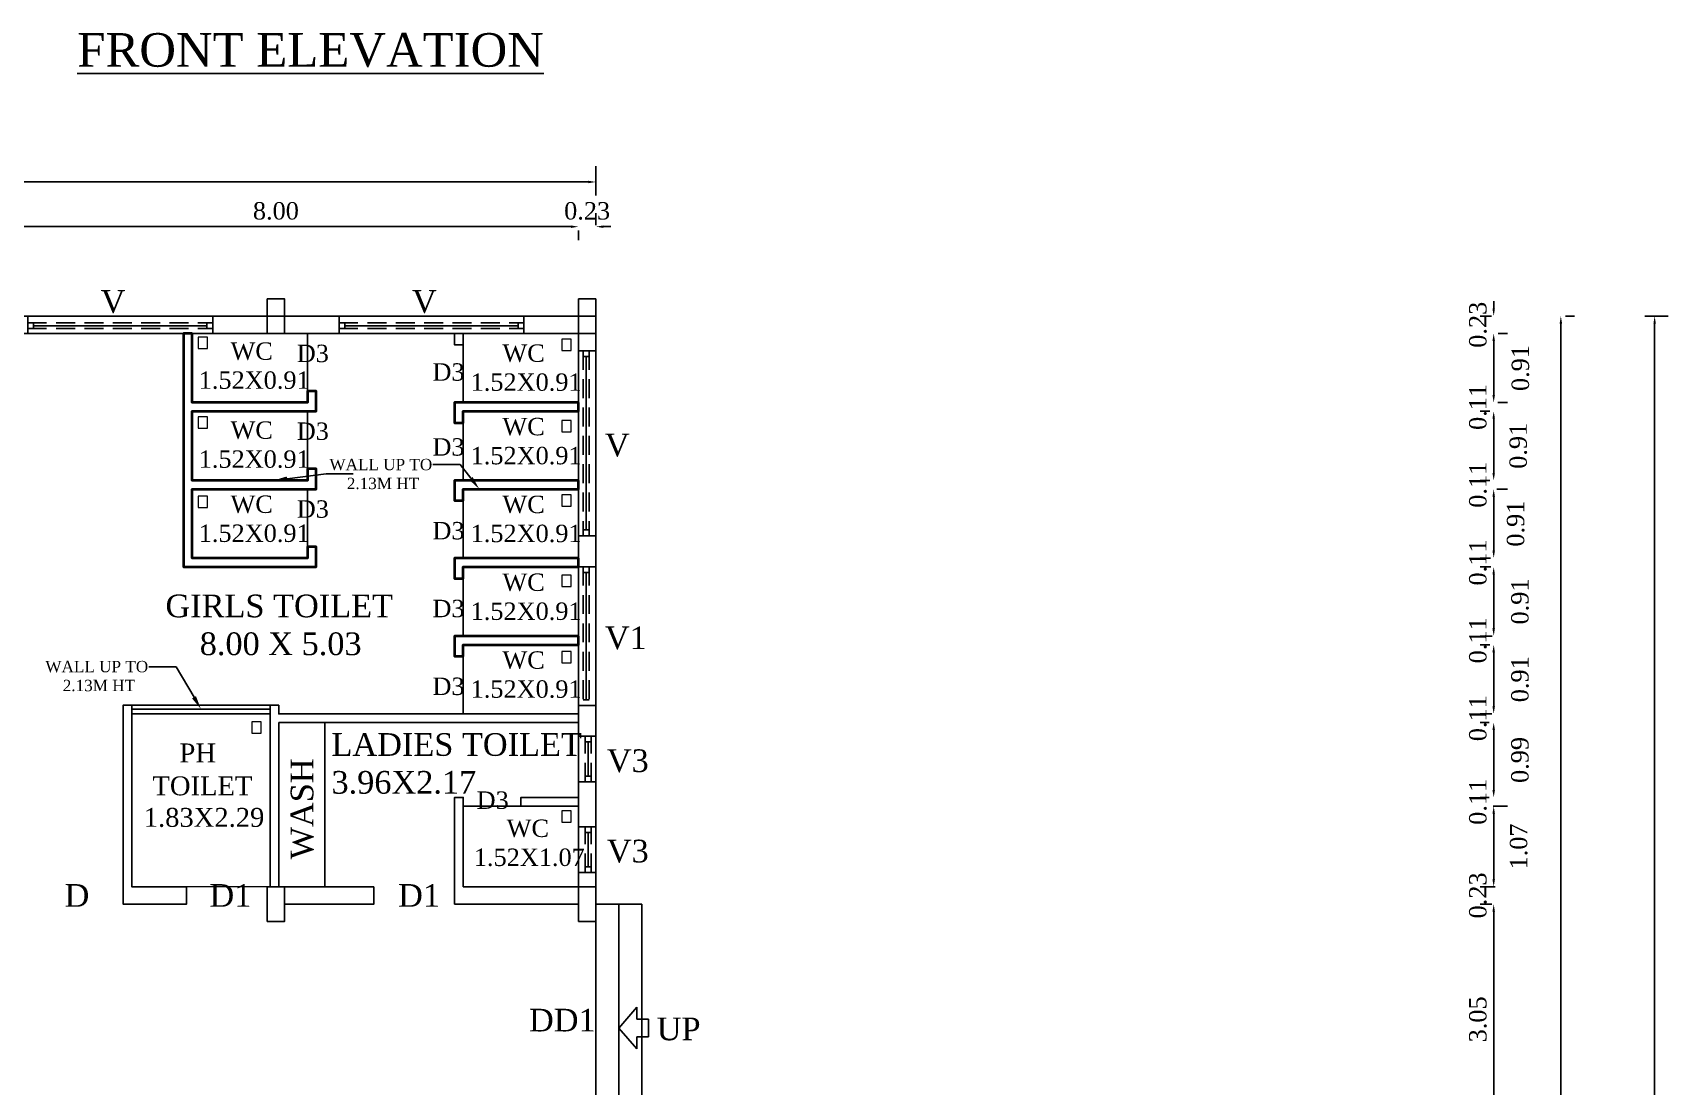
# Model space of a CAD drawing. Header units: metres. Extents: x 3616 to 3987, y 1122 to 1251.
# Drawn here: x 3806.45 to 3828.07, y 1194.99 to 1208.92 of the extents above; entities that cross this region are included whole.
import ezdxf
from ezdxf import colors
from ezdxf.entities.mleader import LeaderData, LeaderLine
from ezdxf.math import Vec2, Vec3

# ---------------------------------------------------------------- set-up
doc = ezdxf.new("R2010")
doc.units = ezdxf.units.M
doc.linetypes.add('DASHED2', pattern=[0.375, 0.25, -0.125])
doc.layers.add('BLK_1_FLR_0_BLT_UP_AREA', color=26, linetype='Continuous')
doc.layers.add('BLK_1_FLR_0_WATER_CLOSET', color=213, linetype='Continuous')
doc.layers.add('BLK_1_FLR_0_SP_WC', color=233, linetype='Continuous', lineweight=5)
doc.layers.add('BLK_1_FLR_0_WASH', color=243, linetype='Continuous', lineweight=5)
doc.styles.add('ANAND', font='times.ttf')
doc.styles.get("Standard").update_dxf_attribs({"font": 'arial.ttf'})
doc.dimstyles.new('V1', dxfattribs={"dimtxt": 0.23, "dimasz": 0.1, "dimexe": 0.18, "dimexo": 0.0625, "dimgap": 0.09, "dimtad": 1, "dimzin": 0, "dimdsep": 46, "dimtxsty": 'ANAND', "dimcen": 0.09, "dimadec": 0, "dimazin": 0, "dimtfac": 1, "dimtix": 1, "dimtofl": 0, "dimtmove": 2, "dimatfit": 0, "dimfxl": 0, "dimtolj": 1, "dimtzin": 0, "dimarcsym": 0})

# ---------------------------------------------------------------- blocks, each defined once
blk = doc.blocks.new('*D43')
at = {"color": 0, "lineweight": -2}
for p, q in [((3805.666, 1206.375), (3805.666, 1206.537)), ((3805.766, 1206.357), (3813.567, 1206.357)), ((3813.667, 1206.304), (3813.667, 1206.177))]:
    blk.add_line(p, q, dxfattribs=at)
at = {"color": 0}
for points in [[(3805.766, 1206.373), (3805.766, 1206.34), (3805.666, 1206.357)], [(3813.567, 1206.373), (3813.567, 1206.34), (3813.667, 1206.357)]]:
    blk.add_solid(points, dxfattribs=at)
at = {"layer": 'Defpoints', "color": 0}
for p in [(3813.667, 1206.366), (3813.667, 1206.357), (3805.666, 1206.312)]:
    blk.add_point(p, dxfattribs=at)
at = {"color": 0, "insert": (3809.667, 1206.564), "char_height": 0.23, "attachment_point": 5, "style": 'ANAND'}
blk.add_mtext('\\A1;8.00', dxfattribs=at)
blk = doc.blocks.new('*D44')
at = {"color": 0, "lineweight": -2}
for p, q in [((3813.567, 1206.357), (3813.467, 1206.357)), ((3813.896, 1206.375), (3813.896, 1206.537)), ((3813.996, 1206.357), (3814.096, 1206.357)), ((3813.667, 1206.304), (3813.667, 1206.177))]:
    blk.add_line(p, q, dxfattribs=at)
at = {"color": 0}
for points in [[(3813.567, 1206.373), (3813.567, 1206.34), (3813.667, 1206.357)], [(3813.996, 1206.373), (3813.996, 1206.34), (3813.896, 1206.357)]]:
    blk.add_solid(points, dxfattribs=at)
at = {"layer": 'Defpoints', "color": 0}
for p in [(3813.667, 1206.366), (3813.896, 1206.357), (3813.896, 1206.312)]:
    blk.add_point(p, dxfattribs=at)
at = {"color": 0, "insert": (3813.781, 1206.564), "char_height": 0.23, "attachment_point": 5, "style": 'ANAND'}
blk.add_mtext('\\A1;0.23', dxfattribs=at)
blk = doc.blocks.new('*D45')
at = {"color": 0, "lineweight": -2}
for p, q in [((3785.778, 1207.155), (3785.778, 1206.768)), ((3813.896, 1207.155), (3813.896, 1206.768)), ((3785.878, 1206.948), (3813.796, 1206.948))]:
    blk.add_line(p, q, dxfattribs=at)
at = {"color": 0}
for points in [[(3785.878, 1206.964), (3785.878, 1206.931), (3785.778, 1206.948)], [(3813.796, 1206.964), (3813.796, 1206.931), (3813.896, 1206.948)]]:
    blk.add_solid(points, dxfattribs=at)
at = {"layer": 'Defpoints', "color": 0}
for p in [(3785.778, 1207.217), (3813.896, 1207.217), (3813.896, 1206.948)]:
    blk.add_point(p, dxfattribs=at)
at = {"color": 0, "insert": (3799.837, 1207.155), "char_height": 0.23, "attachment_point": 5, "style": 'ANAND'}
blk.add_mtext('\\A1;28.12', dxfattribs=at)
blk = doc.blocks.new('ARROW')
for p, q in [((-10.5, 6), (0, 15)), ((0, 15), (10.5, 6)), ((-4.5, 6), (-10.5, 6)), ((-4.5, 0), (-4.5, 6)), ((-4.5, 0), (4.5, 0)), ((4.5, 6), (10.5, 6)), ((4.5, 6), (4.5, 0)), ((4.5, 0), (4.5, 6))]:
    blk.add_line(p, q)
blk = doc.blocks.new('*D101')
at = {"color": 0, "lineweight": -2}
for p, q in [((3825.741, 1197.402), (3825.584, 1197.402)), ((3825.764, 1194.454), (3825.764, 1197.302)), ((3825.714, 1194.354), (3825.584, 1194.354))]:
    blk.add_line(p, q, dxfattribs=at)
at = {"color": 0}
for points in [[(3825.747, 1197.302), (3825.78, 1197.302), (3825.764, 1197.402)], [(3825.747, 1194.454), (3825.78, 1194.454), (3825.764, 1194.354)]]:
    blk.add_solid(points, dxfattribs=at)
at = {"layer": 'Defpoints', "color": 0}
for p in [(3825.764, 1197.402), (3825.804, 1197.402), (3825.776, 1194.354)]:
    blk.add_point(p, dxfattribs=at)
at = {"color": 0, "insert": (3825.556, 1195.878), "char_height": 0.23, "attachment_point": 5, "rotation": 90, "style": 'ANAND'}
blk.add_mtext('\\A1;3.05', dxfattribs=at)
blk = doc.blocks.new('*D102')
at = {"color": 0, "lineweight": -2}
for p, q in [((3825.764, 1197.73), (3825.764, 1197.83)), ((3825.783, 1197.63), (3825.584, 1197.63)), ((3825.741, 1197.402), (3825.584, 1197.402)), ((3825.764, 1197.302), (3825.764, 1197.202))]:
    blk.add_line(p, q, dxfattribs=at)
at = {"color": 0}
for points in [[(3825.747, 1197.73), (3825.78, 1197.73), (3825.764, 1197.63)], [(3825.747, 1197.302), (3825.78, 1197.302), (3825.764, 1197.402)]]:
    blk.add_solid(points, dxfattribs=at)
at = {"layer": 'Defpoints', "color": 0}
for p in [(3825.764, 1197.63), (3825.846, 1197.63), (3825.804, 1197.402)]:
    blk.add_point(p, dxfattribs=at)
at = {"color": 0, "insert": (3825.556, 1197.516), "char_height": 0.23, "attachment_point": 5, "rotation": 90, "style": 'ANAND'}
blk.add_mtext('\\A1;0.23', dxfattribs=at)
blk = doc.blocks.new('*D103')
at = {"color": 0, "lineweight": -2}
for p, q in [((3825.758, 1198.697), (3825.944, 1198.697)), ((3825.764, 1197.73), (3825.764, 1198.597)), ((3825.783, 1197.63), (3825.584, 1197.63))]:
    blk.add_line(p, q, dxfattribs=at)
at = {"color": 0}
for points in [[(3825.747, 1198.597), (3825.78, 1198.597), (3825.764, 1198.697)], [(3825.747, 1197.73), (3825.78, 1197.73), (3825.764, 1197.63)]]:
    blk.add_solid(points, dxfattribs=at)
at = {"layer": 'Defpoints', "color": 0}
for p in [(3825.695, 1198.697), (3825.764, 1198.697), (3825.846, 1197.63)]:
    blk.add_point(p, dxfattribs=at)
at = {"color": 0, "insert": (3826.095, 1198.164), "char_height": 0.23, "attachment_point": 5, "rotation": 90, "style": 'ANAND'}
blk.add_mtext('\\A1;1.07', dxfattribs=at)
blk = doc.blocks.new('*D104')
at = {"color": 0, "lineweight": -2}
for p, q in [((3825.764, 1198.911), (3825.764, 1199.011)), ((3825.703, 1198.811), (3825.584, 1198.811)), ((3825.758, 1198.697), (3825.944, 1198.697)), ((3825.764, 1198.597), (3825.764, 1198.497))]:
    blk.add_line(p, q, dxfattribs=at)
at = {"color": 0}
for points in [[(3825.747, 1198.911), (3825.78, 1198.911), (3825.764, 1198.811)], [(3825.747, 1198.597), (3825.78, 1198.597), (3825.764, 1198.697)]]:
    blk.add_solid(points, dxfattribs=at)
at = {"layer": 'Defpoints', "color": 0}
for p in [(3825.764, 1198.811), (3825.766, 1198.811), (3825.695, 1198.697)]:
    blk.add_point(p, dxfattribs=at)
at = {"color": 0, "insert": (3825.556, 1198.754), "char_height": 0.23, "attachment_point": 5, "rotation": 90, "style": 'ANAND'}
blk.add_mtext('\\A1;0.11', dxfattribs=at)
blk = doc.blocks.new('*D105')
at = {"color": 0, "lineweight": -2}
for p, q in [((3825.703, 1199.802), (3825.584, 1199.802)), ((3825.764, 1198.911), (3825.764, 1199.702)), ((3825.703, 1198.811), (3825.584, 1198.811))]:
    blk.add_line(p, q, dxfattribs=at)
at = {"color": 0}
for points in [[(3825.747, 1199.702), (3825.78, 1199.702), (3825.764, 1199.802)], [(3825.747, 1198.911), (3825.78, 1198.911), (3825.764, 1198.811)]]:
    blk.add_solid(points, dxfattribs=at)
at = {"layer": 'Defpoints', "color": 0}
for p in [(3825.764, 1199.802), (3825.766, 1199.802), (3825.766, 1198.811)]:
    blk.add_point(p, dxfattribs=at)
at = {"color": 0, "insert": (3826.112, 1199.307), "char_height": 0.23, "attachment_point": 5, "rotation": 90, "style": 'ANAND'}
blk.add_mtext('\\A1;0.99', dxfattribs=at)
blk = doc.blocks.new('*D106')
at = {"color": 0, "lineweight": -2}
for p, q in [((3825.764, 1200.016), (3825.764, 1200.116)), ((3825.739, 1199.916), (3825.584, 1199.916)), ((3825.703, 1199.802), (3825.584, 1199.802)), ((3825.764, 1199.702), (3825.764, 1199.602))]:
    blk.add_line(p, q, dxfattribs=at)
at = {"color": 0}
for points in [[(3825.747, 1200.016), (3825.78, 1200.016), (3825.764, 1199.916)], [(3825.747, 1199.702), (3825.78, 1199.702), (3825.764, 1199.802)]]:
    blk.add_solid(points, dxfattribs=at)
at = {"layer": 'Defpoints', "color": 0}
for p in [(3825.764, 1199.916), (3825.801, 1199.916), (3825.766, 1199.802)]:
    blk.add_point(p, dxfattribs=at)
at = {"color": 0, "insert": (3825.556, 1199.859), "char_height": 0.23, "attachment_point": 5, "rotation": 90, "style": 'ANAND'}
blk.add_mtext('\\A1;0.11', dxfattribs=at)
blk = doc.blocks.new('*D107')
at = {"color": 0, "lineweight": -2}
for p, q in [((3825.711, 1200.831), (3825.584, 1200.831)), ((3825.764, 1200.016), (3825.764, 1200.731)), ((3825.739, 1199.916), (3825.584, 1199.916))]:
    blk.add_line(p, q, dxfattribs=at)
at = {"color": 0}
for points in [[(3825.747, 1200.731), (3825.78, 1200.731), (3825.764, 1200.831)], [(3825.747, 1200.016), (3825.78, 1200.016), (3825.764, 1199.916)]]:
    blk.add_solid(points, dxfattribs=at)
at = {"layer": 'Defpoints', "color": 0}
for p in [(3825.764, 1200.831), (3825.773, 1200.831), (3825.801, 1199.916)]:
    blk.add_point(p, dxfattribs=at)
at = {"color": 0, "insert": (3826.112, 1200.374), "char_height": 0.23, "attachment_point": 5, "rotation": 90, "style": 'ANAND'}
blk.add_mtext('\\A1;0.91', dxfattribs=at)
blk = doc.blocks.new('*D108')
at = {"color": 0, "lineweight": -2}
for p, q in [((3825.764, 1201.045), (3825.764, 1201.145)), ((3825.744, 1200.945), (3825.584, 1200.945)), ((3825.711, 1200.831), (3825.584, 1200.831)), ((3825.764, 1200.731), (3825.764, 1200.631))]:
    blk.add_line(p, q, dxfattribs=at)
at = {"color": 0}
for points in [[(3825.747, 1201.045), (3825.78, 1201.045), (3825.764, 1200.945)], [(3825.747, 1200.731), (3825.78, 1200.731), (3825.764, 1200.831)]]:
    blk.add_solid(points, dxfattribs=at)
at = {"layer": 'Defpoints', "color": 0}
for p in [(3825.764, 1200.945), (3825.807, 1200.945), (3825.773, 1200.831)]:
    blk.add_point(p, dxfattribs=at)
at = {"color": 0, "insert": (3825.556, 1200.888), "char_height": 0.23, "attachment_point": 5, "rotation": 90, "style": 'ANAND'}
blk.add_mtext('\\A1;0.11', dxfattribs=at)
blk = doc.blocks.new('*D109')
at = {"color": 0, "lineweight": -2}
for p, q in [((3825.728, 1201.859), (3825.584, 1201.859)), ((3825.764, 1201.045), (3825.764, 1201.759)), ((3825.744, 1200.945), (3825.584, 1200.945))]:
    blk.add_line(p, q, dxfattribs=at)
at = {"color": 0}
for points in [[(3825.747, 1201.759), (3825.78, 1201.759), (3825.764, 1201.859)], [(3825.747, 1201.045), (3825.78, 1201.045), (3825.764, 1200.945)]]:
    blk.add_solid(points, dxfattribs=at)
at = {"layer": 'Defpoints', "color": 0}
for p in [(3825.764, 1201.859), (3825.79, 1201.859), (3825.807, 1200.945)]:
    blk.add_point(p, dxfattribs=at)
at = {"color": 0, "insert": (3826.112, 1201.402), "char_height": 0.23, "attachment_point": 5, "rotation": 90, "style": 'ANAND'}
blk.add_mtext('\\A1;0.91', dxfattribs=at)
blk = doc.blocks.new('*D110')
at = {"color": 0, "lineweight": -2}
for p, q in [((3825.764, 1202.074), (3825.764, 1202.174)), ((3825.722, 1201.974), (3825.584, 1201.974)), ((3825.728, 1201.859), (3825.584, 1201.859)), ((3825.764, 1201.759), (3825.764, 1201.659))]:
    blk.add_line(p, q, dxfattribs=at)
at = {"color": 0}
for points in [[(3825.747, 1202.074), (3825.78, 1202.074), (3825.764, 1201.974)], [(3825.747, 1201.759), (3825.78, 1201.759), (3825.764, 1201.859)]]:
    blk.add_solid(points, dxfattribs=at)
at = {"layer": 'Defpoints', "color": 0}
for p in [(3825.764, 1201.974), (3825.785, 1201.974), (3825.79, 1201.859)]:
    blk.add_point(p, dxfattribs=at)
at = {"color": 0, "insert": (3825.556, 1201.917), "char_height": 0.23, "attachment_point": 5, "rotation": 90, "style": 'ANAND'}
blk.add_mtext('\\A1;0.11', dxfattribs=at)
blk = doc.blocks.new('*D111')
at = {"color": 0, "lineweight": -2}
for p, q in [((3825.803, 1202.888), (3825.944, 1202.888)), ((3825.764, 1202.074), (3825.764, 1202.788)), ((3825.722, 1201.974), (3825.584, 1201.974))]:
    blk.add_line(p, q, dxfattribs=at)
at = {"color": 0}
for points in [[(3825.747, 1202.788), (3825.78, 1202.788), (3825.764, 1202.888)], [(3825.747, 1202.074), (3825.78, 1202.074), (3825.764, 1201.974)]]:
    blk.add_solid(points, dxfattribs=at)
at = {"layer": 'Defpoints', "color": 0}
for p in [(3825.74, 1202.888), (3825.764, 1202.888), (3825.785, 1201.974)]:
    blk.add_point(p, dxfattribs=at)
at = {"color": 0, "insert": (3826.055, 1202.431), "char_height": 0.23, "attachment_point": 5, "rotation": 90, "style": 'ANAND'}
blk.add_mtext('\\A1;0.91', dxfattribs=at)
blk = doc.blocks.new('*D112')
at = {"color": 0, "lineweight": -2}
for p, q in [((3825.764, 1203.102), (3825.764, 1203.202)), ((3825.711, 1203.002), (3825.584, 1203.002)), ((3825.803, 1202.888), (3825.944, 1202.888)), ((3825.764, 1202.788), (3825.764, 1202.688))]:
    blk.add_line(p, q, dxfattribs=at)
at = {"color": 0}
for points in [[(3825.747, 1203.102), (3825.78, 1203.102), (3825.764, 1203.002)], [(3825.747, 1202.788), (3825.78, 1202.788), (3825.764, 1202.888)]]:
    blk.add_solid(points, dxfattribs=at)
at = {"layer": 'Defpoints', "color": 0}
for p in [(3825.74, 1202.888), (3825.764, 1203.002), (3825.773, 1203.002)]:
    blk.add_point(p, dxfattribs=at)
at = {"color": 0, "insert": (3825.556, 1202.945), "char_height": 0.23, "attachment_point": 5, "rotation": 90, "style": 'ANAND'}
blk.add_mtext('\\A1;0.11', dxfattribs=at)
blk = doc.blocks.new('*D113')
at = {"color": 0, "lineweight": -2}
for p, q in [((3825.711, 1203.917), (3825.584, 1203.917)), ((3825.764, 1203.102), (3825.764, 1203.817)), ((3825.711, 1203.002), (3825.584, 1203.002))]:
    blk.add_line(p, q, dxfattribs=at)
at = {"color": 0}
for points in [[(3825.747, 1203.817), (3825.78, 1203.817), (3825.764, 1203.917)], [(3825.747, 1203.102), (3825.78, 1203.102), (3825.764, 1203.002)]]:
    blk.add_solid(points, dxfattribs=at)
at = {"layer": 'Defpoints', "color": 0}
for p in [(3825.764, 1203.917), (3825.774, 1203.917), (3825.773, 1203.002)]:
    blk.add_point(p, dxfattribs=at)
at = {"color": 0, "insert": (3826.089, 1203.46), "char_height": 0.23, "attachment_point": 5, "rotation": 90, "style": 'ANAND'}
blk.add_mtext('\\A1;0.91', dxfattribs=at)
blk = doc.blocks.new('*D114')
at = {"color": 0, "lineweight": -2}
for p, q in [((3825.764, 1204.131), (3825.764, 1204.231)), ((3825.819, 1204.031), (3825.944, 1204.031)), ((3825.711, 1203.917), (3825.584, 1203.917)), ((3825.764, 1203.817), (3825.764, 1203.717))]:
    blk.add_line(p, q, dxfattribs=at)
at = {"color": 0}
for points in [[(3825.747, 1204.131), (3825.78, 1204.131), (3825.764, 1204.031)], [(3825.747, 1203.817), (3825.78, 1203.817), (3825.764, 1203.917)]]:
    blk.add_solid(points, dxfattribs=at)
at = {"layer": 'Defpoints', "color": 0}
for p in [(3825.757, 1204.031), (3825.764, 1204.031), (3825.774, 1203.917)]:
    blk.add_point(p, dxfattribs=at)
at = {"color": 0, "insert": (3825.556, 1203.974), "char_height": 0.23, "attachment_point": 5, "rotation": 90, "style": 'ANAND'}
blk.add_mtext('\\A1;0.11', dxfattribs=at)
blk = doc.blocks.new('*D115')
at = {"color": 0, "lineweight": -2}
for p, q in [((3825.764, 1204.131), (3825.764, 1204.846)), ((3825.823, 1204.946), (3825.944, 1204.946)), ((3825.819, 1204.031), (3825.944, 1204.031))]:
    blk.add_line(p, q, dxfattribs=at)
at = {"color": 0}
for points in [[(3825.747, 1204.846), (3825.78, 1204.846), (3825.764, 1204.946)], [(3825.747, 1204.131), (3825.78, 1204.131), (3825.764, 1204.031)]]:
    blk.add_solid(points, dxfattribs=at)
at = {"layer": 'Defpoints', "color": 0}
for p in [(3825.761, 1204.946), (3825.764, 1204.946), (3825.757, 1204.031)]:
    blk.add_point(p, dxfattribs=at)
at = {"color": 0, "insert": (3826.118, 1204.488), "char_height": 0.23, "attachment_point": 5, "rotation": 90, "style": 'ANAND'}
blk.add_mtext('\\A1;0.91', dxfattribs=at)
blk = doc.blocks.new('*D116')
at = {"color": 0, "lineweight": -2}
for p, q in [((3825.764, 1205.274), (3825.764, 1205.374)), ((3825.734, 1205.174), (3825.584, 1205.174)), ((3825.764, 1204.846), (3825.764, 1204.746)), ((3825.823, 1204.946), (3825.944, 1204.946))]:
    blk.add_line(p, q, dxfattribs=at)
at = {"color": 0}
for points in [[(3825.747, 1205.274), (3825.78, 1205.274), (3825.764, 1205.174)], [(3825.747, 1204.846), (3825.78, 1204.846), (3825.764, 1204.946)]]:
    blk.add_solid(points, dxfattribs=at)
at = {"layer": 'Defpoints', "color": 0}
for p in [(3825.764, 1205.174), (3825.796, 1205.174), (3825.761, 1204.946)]:
    blk.add_point(p, dxfattribs=at)
at = {"color": 0, "insert": (3825.556, 1205.06), "char_height": 0.23, "attachment_point": 5, "rotation": 90, "style": 'ANAND'}
blk.add_mtext('\\A1;0.23', dxfattribs=at)
blk = doc.blocks.new('*D117')
at = {"color": 0, "lineweight": -2}
for p, q in [((3826.651, 1158.716), (3826.651, 1205.074)), ((3826.714, 1205.174), (3826.831, 1205.174)), ((3826.714, 1158.616), (3826.831, 1158.616))]:
    blk.add_line(p, q, dxfattribs=at)
at = {"color": 0}
for points in [[(3826.635, 1205.074), (3826.668, 1205.074), (3826.651, 1205.174)], [(3826.635, 1158.716), (3826.668, 1158.716), (3826.651, 1158.616)]]:
    blk.add_solid(points, dxfattribs=at)
at = {"layer": 'Defpoints', "color": 0}
for p in [(3826.651, 1205.174), (3826.651, 1205.174), (3826.651, 1158.616)]:
    blk.add_point(p, dxfattribs=at)
at = {"color": 0, "insert": (3826.444, 1181.895), "char_height": 0.23, "attachment_point": 5, "rotation": 90, "style": 'ANAND'}
blk.add_mtext('\\A1;46.56', dxfattribs=at)
blk = doc.blocks.new('*D149')
at = {"color": 0, "lineweight": -2}
for p, q in [((3827.761, 1205.174), (3828.071, 1205.174)), ((3827.891, 1158.716), (3827.891, 1205.074)), ((3827.761, 1158.616), (3828.071, 1158.616))]:
    blk.add_line(p, q, dxfattribs=at)
at = {"color": 0}
for points in [[(3827.875, 1205.074), (3827.908, 1205.074), (3827.891, 1205.174)], [(3827.875, 1158.716), (3827.908, 1158.716), (3827.891, 1158.616)]]:
    blk.add_solid(points, dxfattribs=at)
at = {"layer": 'Defpoints', "color": 0}
for p in [(3827.699, 1205.174), (3827.891, 1205.174), (3827.699, 1158.616)]:
    blk.add_point(p, dxfattribs=at)
at = {"color": 0, "insert": (3827.684, 1181.895), "char_height": 0.23, "attachment_point": 5, "rotation": 90, "style": 'ANAND'}
blk.add_mtext('\\A1;46.56', dxfattribs=at)

msp = doc.modelspace()

# ---------------------------------------------------------------- linework, layer by layer
at = {"lineweight": -2}
for p, q in [((3809.55229, 1205.40271, -0.0324), (3809.78089, 1205.40271, -0.0324)), ((3809.55229, 1204.94551, -0.0324), (3809.55229, 1205.40271, -0.0324)), ((3809.78089, 1205.40271, -0.0324), (3809.78089, 1204.94551, -0.0324)), ((3813.66709, 1205.40271, -0.0324), (3813.89569, 1205.40271, -0.0324)), ((3813.66709, 1204.94551, -0.0324), (3813.66709, 1205.40271, -0.0324)), ((3813.89569, 1205.40271, -0.0324), (3813.89569, 1204.94551, -0.0324)), ((3805.66609, 1205.17411, -0.0324), (3809.55229, 1205.17411, -0.0324)), ((3809.78089, 1205.17411, -0.0324), (3813.66709, 1205.17411, -0.0324)), ((3813.66709, 1205.17411, -0.0324), (3813.66709, 1197.40171, -0.0324)), ((3813.89569, 1205.17411, -0.0324), (3813.89569, 1197.40171, -0.0324)), ((3799.26001, 1204.94551, -0.0324), (3813.89569, 1204.94551, -0.0324)), ((3805.66609, 1204.94551, -0.0324), (3813.66709, 1204.94551, -0.0324)), ((3808.44739, 1204.94551, -0.0324), (3808.44739, 1201.85941, -0.0324)), ((3809.78089, 1204.94551, -0.0324), (3809.55229, 1204.94551, -0.0324)), ((3812.02879, 1204.94551, -0.0324), (3812.02879, 1204.79311, -0.0324)), ((3812.14309, 1204.94551, -0.0324), (3812.14309, 1204.79311, -0.0324)), ((3812.02879, 1204.79311, -0.0324), (3812.14309, 1204.79311, -0.0324)), ((3813.89569, 1204.71551, -0.0324), (3813.66709, 1204.71551, -0.0324)), ((3810.19999, 1204.18351, -0.0324), (3810.19999, 1203.91681, -0.0324)), ((3812.02879, 1204.03111, -0.0324), (3812.02879, 1203.76441, -0.0324)), ((3808.56169, 1203.91681, -0.0324), (3808.56169, 1203.00241, -0.0324)), ((3808.56169, 1203.91681, -0.0324), (3810.19999, 1203.91681, -0.0324)), ((3812.02879, 1203.76441, -0.0324), (3812.14309, 1203.76441, -0.0324)), ((3812.14309, 1203.91681, -0.0324), (3812.14309, 1203.76441, -0.0324)), ((3812.14309, 1203.91681, -0.0324), (3813.66709, 1203.91681, -0.0324)), ((3810.08569, 1203.15481, -0.0324), (3810.08569, 1203.00241, -0.0324)), ((3810.08569, 1203.15481, -0.0324), (3810.19999, 1203.15481, -0.0324)), ((3810.19999, 1203.15481, -0.0324), (3810.19999, 1202.88811, -0.0324)), ((3808.56169, 1203.00241, -0.0324), (3810.08569, 1203.00241, -0.0324)), ((3808.56169, 1202.88811, -0.0324), (3808.56169, 1201.97371, -0.0324)), ((3808.56169, 1202.88811, -0.0324), (3810.19999, 1202.88811, -0.0324)), ((3812.02879, 1203.00241, -0.0324), (3813.66709, 1203.00241, -0.0324)), ((3812.02879, 1203.00241, -0.0324), (3812.02879, 1202.73571, -0.0324)), ((3812.14309, 1202.88811, -0.0324), (3813.66709, 1202.88811, -0.0324)), ((3812.14309, 1202.88811, -0.0324), (3812.14309, 1202.73571, -0.0324)), ((3812.02879, 1202.73571, -0.0324), (3812.14309, 1202.73571, -0.0324)), ((3810.08569, 1202.12611, -0.0324), (3810.08569, 1201.97371, -0.0324)), ((3810.08569, 1202.12611, -0.0324), (3810.19999, 1202.12611, -0.0324)), ((3810.19999, 1202.12611, -0.0324), (3810.19999, 1201.85941, -0.0324)), ((3808.44739, 1201.85941, -0.0324), (3810.19999, 1201.85941, -0.0324)), ((3808.56169, 1201.97371, -0.0324), (3810.08569, 1201.97371, -0.0324)), ((3812.02879, 1201.97371, -0.0324), (3813.66709, 1201.97371, -0.0324)), ((3812.02879, 1201.97371, -0.0324), (3812.02879, 1201.70701, -0.0324)), ((3812.14309, 1201.85941, -0.0324), (3813.66709, 1201.85941, -0.0324)), ((3812.14309, 1201.85941, -0.0324), (3812.14309, 1201.70701, -0.0324)), ((3812.02879, 1201.70701, -0.0324), (3812.14309, 1201.70701, -0.0324)), ((3812.02879, 1200.94501, -0.0324), (3813.66709, 1200.94501, -0.0324)), ((3812.02879, 1200.94501, -0.0324), (3812.02879, 1200.67831, -0.0324)), ((3812.14309, 1200.83071, -0.0324), (3813.66709, 1200.83071, -0.0324)), ((3812.14309, 1200.83071, -0.0324), (3812.14309, 1200.67831, -0.0324)), ((3812.02879, 1200.67831, -0.0324), (3812.14309, 1200.67831, -0.0324)), ((3807.64729, 1200.03061, -0.0324), (3807.64729, 1197.40171, -0.0324)), ((3807.64729, 1200.03061, -0.0324), (3809.70469, 1200.03061, -0.0324)), ((3807.76159, 1200.03061, -0.0324), (3807.76159, 1197.63031, -0.0324)), ((3807.76159, 1199.97981, -0.0324), (3809.59039, 1199.97981, -0.0324)), ((3807.76159, 1199.91631, -0.0324), (3809.59039, 1199.91631, -0.0324)), ((3809.59039, 1200.03061, -0.0324), (3809.59039, 1197.63031, -0.0324)), ((3809.70469, 1200.03061, -0.0324), (3809.70469, 1199.91631, -0.0324)), ((3809.70469, 1199.91631, -0.0324), (3813.66709, 1199.91631, -0.0324)), ((3809.70469, 1199.80201, -0.0324), (3809.70469, 1197.63031, -0.0324)), ((3809.70469, 1199.80201, -0.0324), (3813.66709, 1199.80201, -0.0324)), ((3810.31429, 1199.80201, -0.0324), (3810.31429, 1197.63031, -0.0324)), ((3812.02879, 1198.81141, -0.0324), (3812.02879, 1197.40171, -0.0324)), ((3812.02879, 1198.81141, -0.0324), (3812.14309, 1198.81141, -0.0324)), ((3812.14309, 1198.81141, -0.0324), (3812.14309, 1197.63031, -0.0324)), ((3812.90509, 1198.81141, -0.0324), (3812.90509, 1198.69711, -0.0324)), ((3812.90509, 1198.81141, -0.0324), (3813.66709, 1198.81141, -0.0324)), ((3812.90509, 1198.69711, -0.0324), (3813.66709, 1198.69711, -0.0324)), ((3809.78089, 1197.63031, -0.0324), (3809.55229, 1197.63031, -0.0324)), ((3809.55229, 1197.63031, -0.0324), (3809.55229, 1197.17311, -0.0324)), ((3809.62849, 1197.63031, -0.0324), (3810.96199, 1197.63031, -0.0324)), ((3809.78089, 1197.17311, -0.0324), (3809.78089, 1197.63031, -0.0324)), ((3810.96199, 1197.63031, -0.0324), (3810.96199, 1197.40171, -0.0324)), ((3812.14309, 1197.63031, -0.0324), (3813.66709, 1197.63031, -0.0324)), ((3813.89569, 1197.63031, -0.0324), (3813.66709, 1197.63031, -0.0324)), ((3813.66709, 1197.63031, -0.0324), (3813.66709, 1197.17311, -0.0324)), ((3813.89569, 1197.17311, -0.0324), (3813.89569, 1197.63031, -0.0324)), ((3809.78089, 1197.40171, -0.0324), (3810.96199, 1197.40171, -0.0324)), ((3812.02879, 1197.40171, -0.0324), (3813.66709, 1197.40171, -0.0324)), ((3813.89569, 1194.12511, -0.0324), (3813.89569, 1197.40171, -0.0324)), ((3813.89569, 1197.40171, -0.0324), (3814.50529, 1197.40171, -0.0324)), ((3814.20049, 1194.12511, -0.0324), (3814.20049, 1197.40171, -0.0324)), ((3814.50529, 1194.12511, -0.0324), (3814.50529, 1197.40171, -0.0324)), ((3809.55229, 1197.17311, -0.0324), (3809.78089, 1197.17311, -0.0324)), ((3813.66709, 1197.17311, -0.0324), (3813.89569, 1197.17311, -0.0324))]:
    msp.add_line(p, q, dxfattribs=at)
at = {"linetype": 'DASHED2'}
for p, q in [((3806.38699, 1205.08521, -0.0324), (3808.83139, 1205.08521, -0.0324)), ((3810.50179, 1205.08521, -0.0324), (3812.94619, 1205.08521, -0.0324)), ((3806.38699, 1205.00901, -0.0324), (3808.83139, 1205.00901, -0.0324)), ((3810.50179, 1205.00901, -0.0324), (3812.94619, 1205.00901, -0.0324)), ((3813.73059, 1204.71551, -0.0324), (3813.73059, 1202.27111, -0.0324)), ((3813.80679, 1204.71551, -0.0324), (3813.80679, 1202.27111, -0.0324)), ((3813.73059, 1201.86221, -0.0324), (3813.73059, 1200.02781, -0.0324)), ((3813.80679, 1201.86221, -0.0324), (3813.80679, 1200.02781, -0.0324)), ((3813.75599, 1199.01833, -0.0324), (3813.75599, 1199.62273, -0.0324)), ((3813.83219, 1199.01833, -0.0324), (3813.83219, 1199.62273, -0.0324)), ((3813.75599, 1197.81885, -0.0324), (3813.75599, 1198.42325, -0.0324)), ((3813.83219, 1197.81885, -0.0324), (3813.83219, 1198.42325, -0.0324))]:
    msp.add_line(p, q, dxfattribs=at)
for p, q in [((3806.46319, 1205.00901, -0.0324), (3806.46319, 1205.08521, -0.0324)), ((3806.46319, 1205.04711, -0.0324), (3808.75519, 1205.04711, -0.0324)), ((3808.75519, 1205.00901, -0.0324), (3808.75519, 1205.08521, -0.0324)), ((3808.83139, 1204.94551, -0.0324), (3808.83139, 1205.17411, -0.0324)), ((3810.50179, 1204.94551, -0.0324), (3810.50179, 1205.17411, -0.0324)), ((3810.57799, 1205.00901, -0.0324), (3810.57799, 1205.08521, -0.0324)), ((3810.57799, 1205.04711, -0.0324), (3812.86999, 1205.04711, -0.0324)), ((3812.86999, 1205.00901, -0.0324), (3812.86999, 1205.08521, -0.0324)), ((3812.94619, 1204.94551, -0.0324), (3812.94619, 1205.17411, -0.0324)), ((3805.66609, 1204.94551, -0.0324), (3809.55229, 1204.94551, -0.0324)), ((3809.78089, 1204.94551, -0.0324), (3813.66709, 1204.94551, -0.0324)), ((3813.66709, 1204.71551, -0.0324), (3813.89569, 1204.71551, -0.0324)), ((3813.73059, 1204.63931, -0.0324), (3813.80679, 1204.63931, -0.0324)), ((3813.76869, 1204.63931, -0.0324), (3813.76869, 1202.34731, -0.0324)), ((3813.66709, 1202.27111, -0.0324), (3813.89569, 1202.27111, -0.0324)), ((3813.73059, 1202.34731, -0.0324), (3813.80679, 1202.34731, -0.0324)), ((3813.66709, 1201.86221, -0.0324), (3813.89569, 1201.86221, -0.0324)), ((3813.73059, 1201.78601, -0.0324), (3813.80679, 1201.78601, -0.0324)), ((3813.76869, 1201.78601, -0.0324), (3813.76869, 1200.10401, -0.0324)), ((3813.73059, 1200.10401, -0.0324), (3813.80679, 1200.10401, -0.0324)), ((3813.66709, 1200.02781, -0.0324), (3813.89569, 1200.02781, -0.0324)), ((3813.89569, 1199.62273, -0.0324), (3813.66709, 1199.62273, -0.0324)), ((3813.83219, 1199.54653, -0.0324), (3813.75599, 1199.54653, -0.0324)), ((3813.79409, 1199.09453, -0.0324), (3813.79409, 1199.54653, -0.0324)), ((3813.89569, 1199.01833, -0.0324), (3813.66709, 1199.01833, -0.0324)), ((3813.83219, 1199.09453, -0.0324), (3813.75599, 1199.09453, -0.0324)), ((3813.89569, 1198.42325, -0.0324), (3813.66709, 1198.42325, -0.0324)), ((3813.83219, 1198.34705, -0.0324), (3813.75599, 1198.34705, -0.0324)), ((3813.79409, 1197.89505, -0.0324), (3813.79409, 1198.34705, -0.0324)), ((3813.89569, 1197.81885, -0.0324), (3813.66709, 1197.81885, -0.0324)), ((3813.83219, 1197.89505, -0.0324), (3813.75599, 1197.89505, -0.0324))]:
    msp.add_line(p, q)
at = {"lineweight": -2, "elevation": -0.0324}
for points in [[(3809.55229, 1205.40271), (3809.78089, 1205.40271), (3809.78089, 1204.94551), (3809.55229, 1204.94551)], [(3813.66709, 1205.40271), (3813.89569, 1205.40271), (3813.89569, 1204.94551), (3813.66709, 1204.94551)], [(3812.14309, 1204.94551), (3812.02879, 1204.94551), (3812.02879, 1204.79311), (3812.14309, 1204.79311)], [(3807.76159, 1200.03061), (3807.64729, 1200.03061), (3807.64729, 1197.40171), (3808.48549, 1197.40171), (3808.48549, 1197.63031), (3807.76159, 1197.63031)], [(3807.76159, 1200.03061), (3807.64729, 1200.03061), (3807.64729, 1197.40171), (3808.48549, 1197.40171), (3808.48549, 1197.63031), (3807.76159, 1197.63031)], [(3809.70469, 1199.80201), (3813.66709, 1199.80201), (3813.66709, 1199.91631), (3809.70469, 1199.91631), (3809.70469, 1200.03061), (3809.59039, 1200.03061), (3809.59039, 1197.63031), (3809.70469, 1197.63031)], [(3809.70469, 1199.80201), (3813.66709, 1199.80201), (3813.66709, 1199.91631), (3809.70469, 1199.91631), (3809.70469, 1200.03061), (3809.59039, 1200.03061), (3809.59039, 1197.63031), (3809.70469, 1197.63031)], [(3813.66709, 1197.63031), (3812.14309, 1197.63031), (3812.14309, 1198.81141), (3812.02879, 1198.81141), (3812.02879, 1197.40171), (3813.66709, 1197.40171)], [(3812.14309, 1198.81141), (3812.02879, 1198.81141), (3812.02879, 1197.40171), (3813.66709, 1197.40171), (3813.66709, 1197.63031), (3812.14309, 1197.63031)], [(3813.66709, 1198.81141), (3812.90509, 1198.81141), (3812.90509, 1198.69711), (3813.66709, 1198.69711)], [(3809.55229, 1197.63031), (3809.78089, 1197.63031), (3809.78089, 1197.17311), (3809.55229, 1197.17311)], [(3810.96199, 1197.63031), (3809.78089, 1197.63031), (3809.78089, 1197.40171), (3810.96199, 1197.40171)], [(3813.66709, 1197.63031), (3813.89569, 1197.63031), (3813.89569, 1197.17311), (3813.66709, 1197.17311)]]:
    msp.add_lwpolyline(points, close=True, dxfattribs=at)
at = {"elevation": -0.0324}
for points in [[(3806.38699, 1205.17411), (3808.83139, 1205.17411), (3808.83139, 1204.94551), (3806.38699, 1204.94551)], [(3810.50179, 1205.17411), (3812.94619, 1205.17411), (3812.94619, 1204.94551), (3810.50179, 1204.94551)], [(3813.89569, 1204.71551), (3813.89569, 1202.27111), (3813.66709, 1202.27111), (3813.66709, 1204.71551)], [(3813.89569, 1201.86221), (3813.89569, 1200.02781), (3813.66709, 1200.02781), (3813.66709, 1201.86221)], [(3813.66709, 1199.01833), (3813.66709, 1199.62273), (3813.89569, 1199.62273), (3813.89569, 1199.01833)], [(3813.66709, 1197.81885), (3813.66709, 1198.42325), (3813.89569, 1198.42325), (3813.89569, 1197.81885)]]:
    msp.add_lwpolyline(points, close=True, dxfattribs=at)
at = {"lineweight": 40, "elevation": -0.0324}
for points in [[(3808.56169, 1204.94551), (3808.44739, 1204.94551), (3808.44739, 1201.85941), (3810.19999, 1201.85941), (3810.19999, 1202.12611), (3810.08569, 1202.12611), (3810.08569, 1201.97371), (3808.56169, 1201.97371), (3808.56169, 1202.88811), (3810.19999, 1202.88811), (3810.19999, 1203.15481), (3810.08569, 1203.15481), (3810.08569, 1203.00241), (3808.56169, 1203.00241), (3808.56169, 1203.91681), (3810.19999, 1203.91681), (3810.19999, 1204.18351), (3810.08569, 1204.18351), (3810.08569, 1204.03111), (3808.56169, 1204.03111)], [(3813.66709, 1204.03111), (3812.02879, 1204.03111), (3812.02879, 1203.76441), (3812.14309, 1203.76441), (3812.14309, 1203.91681), (3813.66709, 1203.91681)], [(3813.66709, 1203.00241), (3812.02879, 1203.00241), (3812.02879, 1202.73571), (3812.14309, 1202.73571), (3812.14309, 1202.88811), (3813.66709, 1202.88811)], [(3813.66709, 1201.97371), (3812.02879, 1201.97371), (3812.02879, 1201.70701), (3812.14309, 1201.70701), (3812.14309, 1201.85941), (3813.66709, 1201.85941)], [(3813.66709, 1200.94501), (3812.02879, 1200.94501), (3812.02879, 1200.67831), (3812.14309, 1200.67831), (3812.14309, 1200.83071), (3813.66709, 1200.83071)]]:
    msp.add_lwpolyline(points, close=True, dxfattribs=at)
at = {"layer": 'BLK_1_FLR_0_BLT_UP_AREA', "color": 26, "ltscale": 400, "elevation": -0.0324}
msp.add_lwpolyline([(3785.77789, 1205.17411), (3813.89569, 1205.17411), (3813.89569, 1194.12511), (3801.62749, 1194.12511), (3801.62749, 1185.89551), (3797.43649, 1185.89551), (3797.43421, 1175.2278), (3805.43749, 1175.22951), (3805.43749, 1177.89616), (3822.12529, 1177.89291), (3822.12529, 1158.61591), (3797.20789, 1158.61591), (3797.20789, 1159.94941), (3794.15989, 1159.94941), (3794.15989, 1158.61591), (3785.77789, 1158.61591), (3785.77789, 1166.38831), (3788.52109, 1166.38831), (3788.52109, 1169.43631), (3785.77789, 1169.43631)], close=True, dxfattribs=at)
at = {"layer": 'BLK_1_FLR_0_SP_WC', "elevation": -0.0324}
msp.add_lwpolyline([(3809.59039, 1197.63031), (3807.76159, 1197.63031), (3807.76159, 1199.91631), (3809.59039, 1199.91631)], close=True, dxfattribs=at)
at = {"layer": 'BLK_1_FLR_0_WASH', "color": 60, "elevation": -0.0324}
for points in [[(3808.64049, 1204.89452), (3808.64049, 1204.74452), (3808.76299, 1204.74452), (3808.76299, 1204.89452)], [(3813.44692, 1204.86808), (3813.44692, 1204.71808), (3813.56942, 1204.71808), (3813.56942, 1204.86808)], [(3808.64049, 1203.84376), (3808.64049, 1203.69376), (3808.76299, 1203.69376), (3808.76299, 1203.84376)], [(3813.44692, 1203.79337), (3813.44692, 1203.64337), (3813.56942, 1203.64337), (3813.56942, 1203.79337)], [(3808.64049, 1202.79299), (3808.64049, 1202.64299), (3808.76299, 1202.64299), (3808.76299, 1202.79299)], [(3813.44692, 1202.81181), (3813.44692, 1202.66181), (3813.56942, 1202.66181), (3813.56942, 1202.81181)], [(3813.44692, 1201.74977), (3813.44692, 1201.59977), (3813.56942, 1201.59977), (3813.56942, 1201.74977)], [(3813.44692, 1200.73876), (3813.44692, 1200.58876), (3813.56942, 1200.58876), (3813.56942, 1200.73876)], [(3809.35107, 1199.8105), (3809.35107, 1199.6605), (3809.47357, 1199.6605), (3809.47357, 1199.8105)], [(3813.44692, 1198.63615), (3813.44692, 1198.48615), (3813.56942, 1198.48615), (3813.56942, 1198.63615)]]:
    msp.add_lwpolyline(points, close=True, dxfattribs=at)
at = {"layer": 'BLK_1_FLR_0_WASH', "color": 55, "elevation": -0.0324}
msp.add_lwpolyline([(3809.70469, 1197.63031), (3810.31429, 1197.63031), (3810.31429, 1199.80201), (3809.70469, 1199.80201)], close=True, dxfattribs=at)
at = {"layer": 'BLK_1_FLR_0_WATER_CLOSET', "color": 2, "elevation": -0.0324}
for points in [[(3810.08569, 1204.03111), (3808.56169, 1204.03111), (3808.56169, 1204.94551), (3810.08569, 1204.94551)], [(3813.66709, 1204.03111), (3812.14309, 1204.03111), (3812.14309, 1204.94551), (3813.66709, 1204.94551)], [(3810.08569, 1203.00241), (3808.56169, 1203.00241), (3808.56169, 1203.91681), (3810.08569, 1203.91681)], [(3813.66709, 1203.00241), (3812.14309, 1203.00241), (3812.14309, 1203.91681), (3813.66709, 1203.91681)], [(3810.08569, 1201.97371), (3808.56169, 1201.97371), (3808.56169, 1202.88811), (3810.08569, 1202.88811)], [(3813.66709, 1201.97371), (3812.14309, 1201.97371), (3812.14309, 1202.88811), (3813.66709, 1202.88811)], [(3813.66709, 1200.94501), (3812.14309, 1200.94501), (3812.14309, 1201.85941), (3813.66709, 1201.85941)], [(3813.66709, 1199.91631), (3812.14309, 1199.91631), (3812.14309, 1200.83071), (3813.66709, 1200.83071)], [(3812.14309, 1197.63031), (3813.66709, 1197.63031), (3813.66709, 1198.69711), (3812.14309, 1198.69711)]]:
    msp.add_lwpolyline(points, close=True, dxfattribs=at)

# ---------------------------------------------------------------- block references
at = {"xscale": -0.02619375, "yscale": 0.02619375, "zscale": 0.02619375, "rotation": 90}
msp.add_blockref('ARROW', (3814.59339, 1195.76341, -0.0324), dxfattribs=at)

# ---------------------------------------------------------------- texts
at = {"style": 'ANAND'}
for s, height, p in [('%%UFRONT ELEVATION', 0.4442054, (3807.04117, 1208.47172, -0.0324)), ('V', 0.3, (3807.35177, 1205.21792, -0.0324)), ('V', 0.3, (3811.46657, 1205.21792, -0.0324)), ('D3', 0.23, (3809.94274, 1204.56676, -0.0324)), ('D3', 0.23, (3811.7362, 1204.32091, -0.0324)), ('D3', 0.23, (3809.94274, 1203.53806, -0.0324)), ('D3', 0.23, (3811.7362, 1203.33029, -0.0324)), ('V', 0.3, (3814.01577, 1203.32045, -0.0324)), ('D3', 0.23, (3809.94274, 1202.50936, -0.0324)), ('D3', 0.23, (3811.7362, 1202.22327, -0.0324)), ('D3', 0.23, (3811.7362, 1201.19457, -0.0324)), ('V1', 0.3, (3814.01577, 1200.77215, -0.0324)), ('D3', 0.23, (3811.7362, 1200.16587, -0.0324)), ('PH', 0.25, (3808.39273, 1199.27515, -0.0324)), ('V3', 0.3, (3814.04117, 1199.14767, -0.0324)), ('D3', 0.23, (3812.32029, 1198.66085, -0.0324)), ('V3', 0.3, (3814.04117, 1197.95293, -0.0324)), ('D', 0.3, (3806.87445, 1197.36633, -0.0324)), ('D1', 0.3, (3808.78919, 1197.36633, -0.0324)), ('D1', 0.3, (3811.28282, 1197.36633, -0.0324)), ('DD1', 0.3, (3813.01247, 1195.71793, -0.0324)), ('UP', 0.3, (3814.70095, 1195.60152, -0.0324))]:
    msp.add_text(s, height=height, dxfattribs=at).set_placement(p)
msp.add_text('WASH', height=0.3, rotation=90, dxfattribs=at).set_placement((3810.16191, 1197.99294, -0.0324))
at = {"attachment_point": 1, "style": 'ANAND'}
for s, insert, char_height, width in [('{\\W6.429734; }WC\\P{\\W1.58989; }1.52X0.91', (3808.50876, 1204.82685, -0.0324), 0.23, 1.6226107), ('{\\W6.429734; }WC\\P{\\W1.58989; }1.52X0.91', (3812.10287, 1204.8003, -0.0324), 0.23, 1.6226107), ('{\\W6.429734; }WC\\P{\\W1.58989; }1.52X0.91', (3808.50876, 1203.78266, -0.0324), 0.23, 1.6226107), ('{\\W6.429734; }WC\\P{\\W1.58989; }1.52X0.91', (3812.10287, 1203.8291, -0.0324), 0.23, 1.6226107), ('{\\W6.429734; }WC\\P{\\W1.58989; }1.52X0.91', (3808.50876, 1202.80274, -0.0324), 0.23, 1.6226107), ('{\\W6.429734; }WC\\P{\\W1.58989; }1.52X0.91', (3812.10287, 1202.8004, -0.0324), 0.23, 1.6226107), ('{\\W6.429734; }WC\\P{\\W1.58989; }1.52X0.91', (3812.10287, 1201.7717, -0.0324), 0.23, 1.6226107), ('{\\W1.136718; }GIRLS TOILET\\P{\\W5.134765; }8.00 X 5.03 ', (3808.07865, 1201.49305, -0.0324), 0.3, 3.165465), ('{\\W6.429734; }WC\\P{\\W1.58989; }1.52X0.91', (3812.10287, 1200.743, -0.0324), 0.23, 1.6226107), ('LADIES TOILET\\P3.96X2.17', (3810.40182, 1199.6615, -0.0324), 0.3, 3.686492), ('{\\W1.509765; }TOILET\\P{\\W0.27246; }1.83X2.29', (3807.89267, 1199.08985, -0.0324), 0.25, 1.5497477), ('{\\W6.429734; }WC\\P{\\W1.434617; }1.52X1.07', (3812.15878, 1198.51899, -0.0324), 0.23, 1.6226107)]:
    msp.add_mtext(s, dxfattribs=dict(at, insert=insert, char_height=char_height, width=width))

# ---------------------------------------------------------------- dimensions: what is measured, and where the dimension line sits
for base, p1, p2, picture, middle in [((3813.89569, 1206.9477, -0.0324), (3785.77789, 1207.21735, -0.0324), (3813.89569, 1207.21735, -0.0324), '*D45', (3799.83679, 1207.15502, -0.0324)), ((3813.66709, 1206.35665, -0.0324), (3805.66609, 1206.3125, -0.0324), (3813.66709, 1206.36615, -0.0324), '*D43', (3809.66659, 1206.56397, -0.0324)), ((3813.89569, 1206.35665, -0.0324), (3813.66709, 1206.36615, -0.0324), (3813.89569, 1206.3125, -0.0324), '*D44', (3813.78139, 1206.56397, -0.0324))]:
    dim = msp.add_linear_dim(base=base, p1=p1, p2=p2, dimstyle='V1')
    dim.commit()
    dim.dimension.update_dxf_attribs({"geometry": picture, "text_midpoint": middle})
for base, p1, p2, picture, middle in [((3825.76364, 1205.17411, -0.0324), (3825.76055, 1204.94551, -0.0324), (3825.79633, 1205.17411, -0.0324), '*D116', (3825.55632, 1205.05981, -0.0324)), ((3826.65124, 1205.17411, -0.0324), (3826.65124, 1158.61591, -0.0324), (3826.65124, 1205.17411, -0.0324), '*D117', (3826.44392, 1181.89501, -0.0324)), ((3827.89146, 1205.17411, -0.0324), (3827.69853, 1158.61591, -0.0324), (3827.69853, 1205.17411, -0.0324), '*D149', (3827.68414, 1181.89501, -0.0324)), ((3825.76364, 1204.03111, -0.0324), (3825.77353, 1203.91681, -0.0324), (3825.75687, 1204.03111, -0.0324), '*D114', (3825.55632, 1203.97396, -0.0324)), ((3825.76364, 1203.00241, -0.0324), (3825.74016, 1202.88811, -0.0324), (3825.77348, 1203.00241, -0.0324), '*D112', (3825.55632, 1202.94526, -0.0324)), ((3825.76364, 1201.97371, -0.0324), (3825.79012, 1201.85941, -0.0324), (3825.78456, 1201.97371, -0.0324), '*D110', (3825.55632, 1201.91656, -0.0324)), ((3825.76364, 1200.94501, -0.0324), (3825.77346, 1200.83071, -0.0324), (3825.80678, 1200.94501, -0.0324), '*D108', (3825.55632, 1200.88786, -0.0324)), ((3825.76364, 1199.91631, -0.0324), (3825.7659, 1199.80201, -0.0324), (3825.80111, 1199.91631, -0.0324), '*D106', (3825.55632, 1199.85916, -0.0324)), ((3825.76364, 1198.81141, -0.0324), (3825.69549, 1198.69711, -0.0324), (3825.7659, 1198.81141, -0.0324), '*D104', (3825.55632, 1198.75426, -0.0324)), ((3825.76364, 1197.63031, -0.0324), (3825.80386, 1197.40171, -0.0324), (3825.84552, 1197.63031, -0.0324), '*D102', (3825.55632, 1197.51601, -0.0324)), ((3825.76364, 1197.40171, -0.0324), (3825.77646, 1194.35371, -0.0324), (3825.80386, 1197.40171, -0.0324), '*D101', (3825.55632, 1195.87771, -0.0324))]:
    dim = msp.add_linear_dim(base=base, p1=p1, p2=p2, angle=90, dimstyle='V1')
    dim.commit()
    dim.dimension.update_dxf_attribs({"geometry": picture, "text_midpoint": middle})
for base, p1, p2, picture, middle in [((3825.76364, 1204.94551, -0.0324), (3825.75687, 1204.03111, -0.0324), (3825.76055, 1204.94551, -0.0324), '*D115', (3826.11789, 1204.48831, -0.0324)), ((3825.76364, 1203.91681, -0.0324), (3825.77348, 1203.00241, -0.0324), (3825.77353, 1203.91681, -0.0324), '*D113', (3826.0894, 1203.45961, -0.0324)), ((3825.76364, 1202.88811, -0.0324), (3825.78456, 1201.97371, -0.0324), (3825.74016, 1202.88811, -0.0324), '*D111', (3826.05521, 1202.43091, -0.0324)), ((3825.76364, 1201.85941, -0.0324), (3825.80678, 1200.94501, -0.0324), (3825.79012, 1201.85941, -0.0324), '*D109', (3826.11215, 1201.40221, -0.0324)), ((3825.76364, 1200.83071, -0.0324), (3825.80111, 1199.91631, -0.0324), (3825.77346, 1200.83071, -0.0324), '*D107', (3826.11215, 1200.37351, -0.0324)), ((3825.76364, 1199.80201, -0.0324), (3825.7659, 1198.81141, -0.0324), (3825.7659, 1199.80201, -0.0324), '*D105', (3826.11224, 1199.30671, -0.0324)), ((3825.76364, 1198.69711, -0.0324), (3825.84552, 1197.63031, -0.0324), (3825.69549, 1198.69711, -0.0324), '*D103', (3826.09516, 1198.16371, -0.0324))]:
    dim = msp.add_linear_dim(base=base, p1=p1, p2=p2, angle=90, dimstyle='V1')
    dim.commit()
    dim.dimension.update_dxf_attribs({"geometry": picture, "text_midpoint": middle, "dimtype": 160})

# ---------------------------------------------------------------- leaders
ml = msp.add_multileader_mtext('Standard')
ml.set_content('', color=256)
ml.set_leader_properties()
ml.build(insert=Vec2(0, 0))
ml.multileader.update_dxf_attribs({"dogleg_length": 0.36, "arrow_head_size": 0.18})
ctx = ml.context
ctx.base_point, ctx.char_height, ctx.arrow_head_size, ctx.landing_gap_size, ctx.plane_origin = Vec3(3810.69035, 1203.09087, -0.0324), 0.18, 0.18, 0.09, Vec3(3809.63619, 1203.00241, -0.0324)
notes = []
notes.append((ctx, [(0, (1, 1, 0), (3810.33035, 1203.09087, -0.0324), (1, 0), 0.36, [(0, [(3809.63619, 1203.00241, -0.0324)], 0, [])])]))
ctx.mtext.insert, ctx.mtext.flow_direction = Vec3(3810.78035, 1203.18087, -0.0324), 5
ml = msp.add_multileader_mtext('Standard')
ml.set_content('WALL UP TO\\P 2.13M HT', color=256, style='ANAND')
ml.set_leader_properties()
ml.build(insert=Vec2(0, 0))
ml.multileader.update_dxf_attribs({"dogleg_length": 0.36, "arrow_head_size": 0.18})
ctx = ml.context
ctx.base_point, ctx.char_height, ctx.arrow_head_size, ctx.landing_gap_size, ctx.plane_origin = Vec3(3810.24563, 1203.21112, -0.0324), 0.15, 0.18, 0.09, Vec3(3812.35513, 1202.88811, -0.0324)
ctx.text_align_type = 1
notes.append((ctx, [(0, (1, 1, 0), (3812.10287, 1203.21112, -0.0324), (-1, 0), 0.36, [(0, [(3812.35513, 1202.88811, -0.0324)], 0, [])])]))
ctx.mtext.insert, ctx.mtext.alignment, ctx.mtext.flow_direction = Vec3(3811.05429, 1203.28764, -0.0324), 2, 5
ml = msp.add_multileader_mtext('Standard')
ml.set_content('WALL UP TO\\P 2.13M HT', color=256, style='ANAND')
ml.set_leader_properties()
ml.build(insert=Vec2(0, 0))
ml.multileader.update_dxf_attribs({"dogleg_length": 0.36, "arrow_head_size": 0.18})
ctx = ml.context
ctx.base_point, ctx.char_height, ctx.arrow_head_size, ctx.landing_gap_size, ctx.plane_origin = Vec3(3806.49088, 1200.54001, -0.0324), 0.15, 0.18, 0.09, Vec3(3808.60038, 1200.217, -0.0324)
ctx.text_align_type = 1
notes.append((ctx, [(0, (1, 1, 0), (3808.34811, 1200.54001, -0.0324), (-1, 0), 0.36, [(0, [(3808.67599, 1199.97981, -0.0324)], 0, [])])]))
ctx.mtext.insert, ctx.mtext.alignment, ctx.mtext.flow_direction = Vec3(3807.29953, 1200.61652, -0.0324), 2, 5
for ctx, leaders in notes:
    for number, flags, end, landing, length, lines in leaders:
        leader = LeaderData()
        leader.index, (leader.has_last_leader_line, leader.has_dogleg_vector, leader.attachment_direction) = number, flags
        leader.last_leader_point, leader.dogleg_vector, leader.dogleg_length = Vec3(end), Vec3(landing), length
        for number, points, colour, breaks in lines:
            line = LeaderLine()
            line.index, line.vertices, line.color, line.breaks = number, Vec3.list(points), colors.encode_raw_color(colour), breaks
            leader.lines.append(line)
        ctx.leaders.append(leader)

doc.saveas('drawing.dxf')
